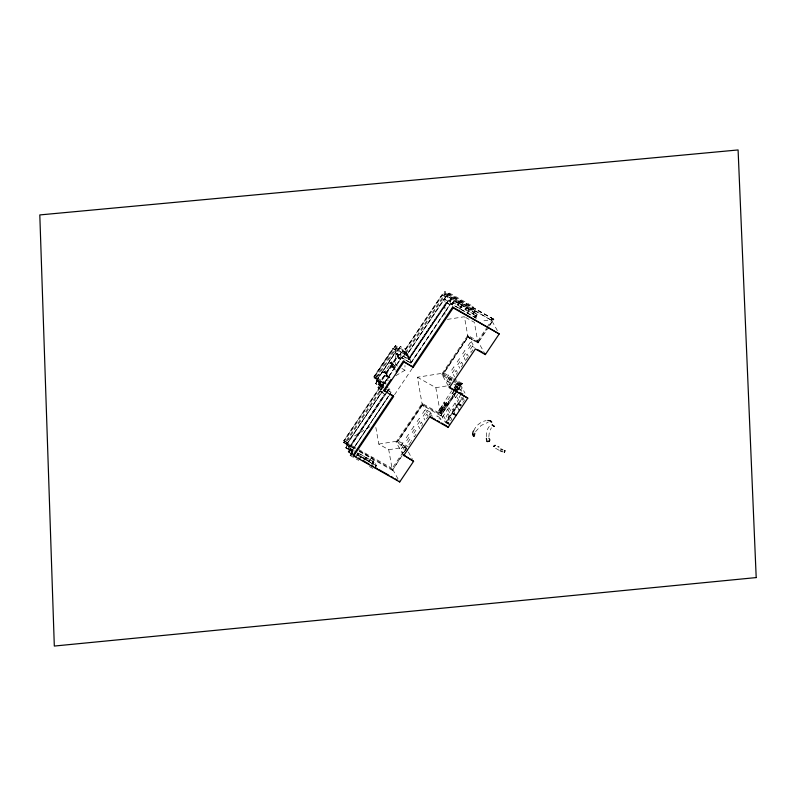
<?xml version="1.0" encoding="UTF-8"?>
<svg xmlns="http://www.w3.org/2000/svg" width="796" height="796" viewBox="0 0 796 796"><rect width="100%" height="100%" fill="white"/><g stroke="black" fill="none" stroke-linecap="round" stroke-linejoin="round"><path stroke-width="0.6" stroke-dasharray="3.98 2.98" d="M450.188 300.599L450.158 301.336L449.591 300.381L451.839 297.266L475.461 310.738L473.093 314.271L472.665 313.594L474.356 311.176L473.322 313.027M452.188 304.191L452.158 304.918L451.601 303.973L453.849 300.848L477.471 314.33L475.252 317.514L451.601 303.973M457.869 304.948L459.7 302.888L459.431 303.435M473.7 313.893L473.769 314.211M475.71 317.465L475.66 318.241M458.466 305.863L457.411 304.977L459.113 302.56M465.56 309.823L465.093 309.316L466.784 306.898M486.296 436.686C486.406 432.686 486.953 427.591 490.734 425.333M488.853 436.765L489.321 432.248L491.381 427.75M349.354 451.611L350.807 449.601M358.369 454.009L357.225 455.421M350.14 449.282L348.688 451.302M349.265 451.63L350.907 449.043L351.275 449.81M351.275 455.222L352.369 453.471M450.655 300.858L450.725 301.694L450.317 300.958L452.009 298.54M466.148 309.843L466.098 310.34L465.67 309.644L467.371 307.226L466.038 309.405M452.048 298.619L450.725 300.689M453.471 301.873L452.138 303.943M459.143 302.629L457.859 304.659M461.153 306.221L459.819 308.291M466.824 306.967L466.526 307.445M473.71 314.51L473.113 313.684M452.775 305.137L452.317 304.55L454.019 302.132M373.155 462.227L372.06 463.62M467.61 313.226L469.371 310.808L468.078 312.957M459.839 309.266L459.919 308.928M352.14 452.874L350.728 454.904M357.693 453.63L357.275 454.287M365.971 458.237L364.946 459.64M373.652 462.575L372.797 463.75M375.662 466.167L375.394 466.675M473.729 430.696C475.918 425.631 480.665 421.512 486.177 420.606M364.22 459.64L365.454 458.008M375.652 383.652L378.05 379.423L375.652 383.652L380.538 386.418L383.742 385.543M381.881 390.01L377.851 387.572L380.359 383.563L383.175 385.165M383.881 393.592L379.851 391.164L382.369 387.155L391.244 392.338L389.244 395.413M345.852 447.879L347.862 444.327L345.852 447.879L352.27 451.511M352.449 454.446L348.071 451.839L350.18 448.476L356.678 452.138M352.32 452.307L350.18 455.611L352.18 452.058M369.374 461.173L371.384 457.62L369.374 461.173L357.613 454.526M372.637 463.451L373.692 461.77L357.752 452.755M475.57 431.661L481.142 425.442L488.187 422.308M377.971 387.801L380.359 383.563M379.971 391.383L382.369 387.155M348.17 452.029L350.32 448.715M356.27 455.501L357.892 453.004L358.23 453.79M356.857 455.829L358.479 453.332L358.827 454.108M358.857 459.421L360.479 456.914L360.867 457.67M363.941 459.839L365.563 457.342L365.921 458.118M364.528 460.168L366.15 457.67L366.518 458.436M371.623 464.177L373.254 461.68L373.623 462.446M372.21 464.516L373.831 462.008M374.22 468.098L375.841 465.6M351.335 455.212L352.29 453.919M373.961 376.448L377.901 378.777L373.961 376.448L392.786 348.449L396.726 350.777L392.786 348.449M374.08 376.667L392.906 348.668M369.861 426.746L343.414 442.626L344.857 442.695L384.786 383.304L383.344 383.234L373.861 377.801L395.493 345.633L404.975 351.056L405.433 352.598L445.362 293.197L444.855 291.565L404.925 350.956L404.955 360.588M373.921 377.901L395.493 345.633L395.552 364.886L373.861 377.801L375.364 377.971L385.841 383.831M375.364 377.971L396.01 347.265L395.552 345.733M402.03 357.911L404.706 354.2L402.03 357.911L410.766 362.857L409.592 356.956L446.198 302.51L449.979 304.54L410.935 363.155L401.483 357.772L381.821 387.015L376.588 377.652L396.249 348.409L405.671 353.742L410.905 363.105L450.835 303.714L476.237 318.072M380.219 382.916L376.269 380.587L396.567 350.479M376.399 380.816L395.105 352.588L398.876 354.628L399.532 355.792L398.806 354.966M397.105 356.17L401.045 358.508L382.219 386.508L378.399 384.398L397.105 356.17L400.885 358.21L401.532 359.374L400.806 358.548M378.399 384.398L397.224 356.399M379.981 383.065L380.667 383.772L380.05 382.627L398.876 354.628M343.802 440.646L347.752 442.974L343.802 440.646L380.418 386.199L383.602 385.284M445.66 296.818L406.448 355.125L405.264 349.225L441.88 294.779L445.82 297.107L441.88 294.779M343.932 440.865L380.538 386.418L375.533 383.433M441.999 294.998L405.393 349.454L406.617 355.424L446.516 295.983L471.919 310.34M343.414 442.626L383.294 383.135L388.458 380.06M381.98 386.558L382.707 387.383L382.06 386.219L400.885 358.21M352.25 453.412L346.081 442.377L386.02 382.985L376.588 377.652M405.671 353.742L445.611 294.351L491.649 320.38L498.157 332.022M385.891 393.841L350.061 447.113L346.24 445.004L382.14 391.294M346.24 445.004L382.16 391.582M474.227 314.48L448.835 300.122L408.905 359.513L448.138 301.246L444.188 298.918L407.701 353.593L408.925 359.563L399.473 354.19L379.821 383.423L384.408 386.06M382.219 391.712L346.996 444.009L355.573 448.854M348.25 448.596L384.737 393.92L348.25 448.596L352.071 450.705L388.567 396.418M446.198 302.51L409.711 357.175L410.935 363.155M350.061 447.113L385.115 394.438M385.781 393.453L389.105 388.508L386.249 386.896M402.696 350.608L407.701 353.593L402.696 350.608L400.02 354.329L408.766 359.275L447.969 300.958M387.174 391.831L349.315 448.148L353.563 450.556M387.871 390.806L389.244 388.756L391.244 392.338L387.393 390.189M386.567 392.826L389.274 388.806L387.135 389.383M352.071 450.705L388.448 396.05M389.115 395.065L391.115 392.1M410.766 362.857L449.979 304.54M351.315 451.74L389.871 394.388M394.508 394.816L412.467 368.1M403.164 454.824L396.06 442.128L422.109 403.383L440.556 413.811L445.362 422.417L459.431 401.492L456.486 396.219M448.287 385.811L441.77 374.15L467.809 335.405L477.769 341.036L484.863 353.732M404.537 451.451L407.244 447.432L397.294 441.81L422.348 404.537L441.292 415.124M452.218 379.045L442.994 373.831L468.048 336.559L478.008 342.18L478.028 342.947L488.844 326.858M397.294 441.81L422.348 404.537M442.994 373.831L468.048 336.559M398.05 478.993L392.13 468.406L406.02 447.75L396.06 442.128M477.769 341.036L486.366 328.25M487.023 327.265L491.649 320.38M403.383 453.103L406.219 448.874L404.925 446.576L402.089 450.795L403.094 452.606M411.114 441.591L408.845 444.964L407.562 442.666L410.398 438.437L411.681 440.745M416.029 434.278L414.328 436.805L413.044 434.507L415.88 430.288L416.885 432.089M421.502 426.149L422.636 424.457M426.387 418.875L428.089 416.348M456.327 374.349L457.461 372.657M461.222 367.055L462.924 364.518M466.138 359.742L467.839 357.215M359.334 451.551L392.398 470.317L401.831 455.481M478.008 342.18L486.903 328.937M489.649 324.868L493.828 319.256L444.855 291.565L444.924 314.898M401.99 455.859L392.398 470.317L388.727 449.72L378.777 444.088L375.593 425.999M489.52 325.853L493.828 319.256L481.67 321.186M447.77 403.781C443.511 401.522 450.417 403.831 446.496 405.681L445.561 403.532L443.899 402.458L451.74 390.786M438.427 410.945L439.462 409.403L441.014 410.268L442.098 412.219L441.054 413.761L439.511 412.895L438.427 410.945L439.969 411.821L441.054 413.761M439.681 409.781L444.069 403.244L445.621 404.119L441.223 410.656L439.581 409.612L444.009 402.657M458.128 385.194L457.043 383.254L458.078 381.702L459.63 382.577L460.715 384.528L459.68 386.07L457.989 384.956L454.227 390.557M454.019 388.14L457.163 383.463M454.118 388.299L457.252 383.632L458.804 384.508L454.407 391.045M454.019 390.189L458.028 384.07L458.566 385.025L456.048 388.756M453.949 390.687L440.417 411.094L441.959 411.97L453.859 394.279L452.307 393.403L453.999 394.527L455.282 392.607M439.969 411.821L441.014 410.268M459.63 382.577L458.586 384.13L459.68 386.07M439.511 412.895L440.556 411.343L439.462 409.403M441.133 410.487L446.228 402.905M452.446 393.652L453.74 391.731M454.317 390.876L459.173 383.652L458.078 381.702M455.571 391.065L459.332 385.463L457.79 384.587M440.556 413.811L454.954 392.388M455.611 391.413L460.207 384.577L454.068 381.095M455.143 392.358L459.541 385.821M456.625 391.423L440.815 415.721L455.69 393.602M457.312 390.398L462.396 383.453L453.939 384.786M453.223 378.339L443.949 373.025L417.393 377.234L422.318 405.194L440.815 415.721L456.984 391.493M457.66 390.488L462.396 383.453M458.397 389.582L462.446 383.553L454.198 378.816M442.417 417.144L448.894 407.512L447.103 404.079M455.511 397.672L457.74 394.358M462.078 387.911L460.874 389.702L463.232 393.911M461.013 394.388L459.143 397.164L460.237 399.124L461.481 397.264M448.755 424.059L446.626 423.323L445.979 422.159L462.755 397.204M464.287 395.463L446.138 422.447L450.048 424.706M463.113 402.219L464.357 400.368M402.826 350.827L400.02 354.329M449.73 300.629L451.839 297.266M451.74 304.221L453.849 300.848M459.421 308.559L461.113 306.142M473.152 306.599L470.933 309.783L447.282 296.241L449.531 293.117L473.043 306.41L470.794 309.535M474.665 317.186L476.366 314.768L476.098 315.306M400.388 346.469L397.871 350.479L400.388 346.469L405.264 349.225M475.113 317.266L477.361 314.141M459.372 303.465L458.367 305.067M466.456 307.465L465.451 309.067M476.038 315.335L475.033 316.937M450.138 300.361L451.402 298.221M473.65 313.654L474.923 311.525M475.66 317.236L476.953 315.097M375.603 466.048L375.254 465.272M373.981 462.884L373.692 461.77M452.685 304.311L454.058 302.152M460.367 308.649L461.7 306.47L459.998 308.888L460.416 309.624M467.451 312.659L468.824 310.5L467.093 312.898L467.501 313.634M473.023 313.355L475.461 310.738M350.668 449.501L350.18 448.476M395.692 375.752L404.985 370.22L404.965 365.404M375.961 466.476L375.702 465.352L357.593 455.113M493.888 319.355L445.362 293.197L490.923 319.962L493.888 319.355L444.914 291.664M447.372 319.415L464.406 316.718L468.018 337.215L478.028 342.947L474.366 322.34L465.401 317.276M417.393 377.234L435.84 387.662L449.113 385.553M378.777 444.088L398.249 441.004L408.249 446.725M388.727 449.72L408.199 446.626M490.923 319.962L492.883 320.062M453.412 413.631L454.715 413.97M396.189 353.404L398.667 354.837M398.159 356.966L400.677 358.429M377.334 381.384L379.841 382.846M379.772 384.229L383.175 386.687L382.448 385.951M379.364 384.995L381.851 386.428M396.269 354.429L395.662 354.031L399.065 356.489L398.557 356.051M398.279 358.011L397.692 357.603L401.065 360.071L400.547 359.623M390.677 362.747L390.06 362.359L392.975 363.941M392.677 366.339L392.1 365.931L395.473 368.399L394.955 367.941M378.379 381.035L377.772 380.647L381.175 383.095L380.687 382.697M382.319 385.732L379.782 384.249M458.884 405.184L458.347 404.298L461.302 406M453.213 413.621L452.675 412.736L455.62 414.437M447.143 422.646L446.606 421.761L449.561 423.462M398.199 355.533L396.388 354.459M400.209 359.125L398.358 358.031M392.607 363.862L390.786 362.777M392.139 364.558L389.592 363.056L392.995 365.503L392.269 364.777M394.607 367.444L392.736 366.339M394.1 368.13L391.632 366.677L395.005 369.095L394.279 368.269M386.418 372.986L383.951 371.533L387.324 373.951L386.597 373.125M385.99 373.692L383.453 372.19L386.368 373.772L388.209 377.065M388.418 376.568L385.951 375.125L389.324 377.533L388.587 376.787M388 377.284L385.483 375.762L388.856 378.229L388.1 377.463M380.309 382.15L378.458 381.055M459.471 404.467L461.113 404.975M499.022 450.218L494.615 447.73M448.745 423.034L447.272 422.278M376.269 380.587L380.05 382.627M378.279 384.179L382.06 386.219M346.121 444.785L349.902 446.825M348.131 448.377L351.902 450.407M444.317 299.137L448.138 301.246M446.317 302.729L450.138 304.838M395.224 352.807L399.045 354.916M453.949 301.037L477.471 314.33M477.978 342.847L468.018 337.215L443.999 373.125M396.01 347.265L405.433 352.598M453.242 379.622L461.441 384.259M459.173 383.652L460.715 384.528M441.77 374.15L453.043 380.518M457.043 383.254L458.705 384.339M397.702 350.18L409.711 357.175L397.164 350.041L377.503 379.284L386.955 384.657M442.496 375.463L460.944 385.891M450.098 383.025L447.153 381.354L448.248 383.314L450.208 384.418M395.552 364.886L397.652 366.07M401.841 368.439L404.985 370.22M443.899 402.458L445.561 403.532M443.87 402.875L445.521 403.95M446.357 405.433L444.805 404.557L446.496 405.681M440.556 411.343L442.098 412.219M432.546 416.209L429.541 414.507L430.397 416.039M377.851 387.572L381.752 389.781M379.851 391.164L383.762 393.373M346.081 442.377L357.722 448.954M358.787 449.551L392.13 468.406M344.857 442.695L357.812 450.019M358.897 450.626L392.368 469.55M359.692 451.183L372.399 458.367M343.365 442.526L355.125 449.243M357.782 452.934L374.707 462.506M345.753 447.7L353.235 451.929M357.513 454.347L369.264 460.993M357.663 455.322L376.717 466.098L371.483 456.735M348.071 451.839L352.339 454.257M350.071 455.421L358.727 460.446M369.414 466.486L373.692 468.904M461.77 405.303L458.814 403.602L460.745 407.045M455.153 415.134L452.208 413.432L453.65 416.019M445.979 422.159L449.919 424.487M460.675 405.691L458.944 404.756M452.775 413.94L454.695 414.955M393.463 364.807L392.965 364.379M386.826 374.618L386.349 374.21M471.003 308.709L477.172 319.743M449.531 293.117L447.282 296.241M445.611 294.351L451.77 305.385M467.809 335.405L474.913 348.111M468.416 356.369L467.123 354.061L464.287 358.28L465.57 360.588M462.645 364.021L461.64 362.22L458.804 366.439L459.809 368.24M457.183 372.16L456.168 370.349L453.332 374.568L454.625 376.876M460.207 384.577L465.023 393.174M464.118 399.94L463.262 398.408L461.391 401.194L462.486 403.144M453.64 394.338L458.655 403.303M458.974 409.671L457.262 406.617L453.929 411.582L455.063 413.621M448.894 407.512L452.048 413.134M447.73 409.253L450.675 414.517M444.069 403.244L446.148 405.074L441.76 411.612L440.208 410.736L444.845 403.681L445.382 404.637L440.984 411.174L440.447 410.219M443.382 415.711L446.327 420.975M396.249 348.409L402.885 360.28M422.109 403.383L429.203 416.089M422.368 405.293L398.298 441.103M427.81 415.85L426.805 414.039L423.96 418.258L424.974 420.069M392.816 363.643L391.731 361.712L385.125 371.543L386.199 373.483M393.035 363.862L394.876 367.155M394.328 368.498L395.244 370.15M422.358 423.96L421.353 422.149L418.507 426.367L419.8 428.676M389.105 376.279L390.02 377.921M406.02 447.75L407.791 450.924M408.388 451.989L412.527 459.392M368.16 461.252L368.568 461.988M407.582 353.374L408.766 359.275M435.84 387.662L440.765 415.621M402.895 442.755L400.209 446.765L401.303 448.725L404 444.715L402.895 442.755M408.368 434.626L405.671 438.636L406.766 440.596L409.462 436.586L408.368 434.626M413.85 426.467L411.154 430.477L412.248 432.437L414.945 428.427L413.85 426.467M419.323 418.338L416.626 422.348L417.721 424.308L420.417 420.288L419.323 418.338M424.775 410.229L422.079 414.238L423.173 416.189L425.87 412.179L424.775 410.229M448.437 375.025L445.74 379.035L446.835 380.995L449.531 376.986L448.437 375.025M453.889 366.916L451.193 370.926L452.287 372.886L454.984 368.876L453.889 366.916M459.352 358.787L456.655 362.797L457.75 364.757L460.446 360.747L459.352 358.787M464.834 350.628L462.138 354.638L463.242 356.598L465.929 352.588L464.834 350.628M470.307 342.489L467.61 346.499L468.705 348.459L471.401 344.449L470.307 342.489M450.715 378.458L447.879 382.687L449.173 384.985L452.009 380.767L450.715 378.458M472.595 345.932L469.749 350.15L471.043 352.449L473.879 348.23L472.595 345.932M447.979 413.771L446.108 416.557L447.203 418.507L449.073 415.721L447.979 413.771M455.014 403.114L451.601 408.209L452.715 410.199L456.138 405.114L455.014 403.114M450.606 417.243L448.735 420.029L449.83 421.98L451.69 419.203L450.606 417.243M459.62 388.388L456.566 386.667L457.66 388.617L460.715 390.348L459.62 388.388M430.377 412.228L427.402 410.547L428.497 412.497L431.472 414.179L430.377 412.228M439.939 417.631L436.855 415.89L437.939 417.84L441.034 419.591L439.939 417.631"/><path stroke-width="1.19" d="M473.69 430.825C471.381 432.357 474.068 440.815 474.804 433.243M473.859 436.218L472.754 433.77M413.592 461.302L403.164 454.824L413.592 461.302L399.701 481.958L353.653 455.929L393.592 396.527L383.692 390.358L390.945 379.573L391.413 380.418M412.776 366.449L452.705 307.047L453.183 307.903L413.243 367.294L403.343 361.115L396.169 371.792L396.637 372.637M384.16 391.204L403.821 361.961L403.343 361.115M353.653 455.929L353.185 455.073L393.115 395.682L391.025 394.498M403.632 455.67L429.681 416.935L448.128 427.362L467.789 398.119L448.864 386.846M467.789 398.119L449.342 387.692L475.381 348.956L485.341 354.588L499.221 333.932L452.705 307.047M489.391 441.392C483.391 441.531 492.555 442.327 488.943 438.278M489.998 420.785C492.833 424.507 492.266 419.88 487.739 420.507M502.754 449.859L500.744 449.043M502.336 451.621L500.127 450.725M498.873 446.984L497.978 446.586M453.183 307.903L499.221 333.932M477.899 349.792L482.874 352.608M459.879 392.637L462.416 393.781M403.821 361.961L413.243 367.294M383.692 390.358L385.781 391.542M430.228 416.666L435.352 419.562M437.402 420.726L439.452 421.88M441.501 423.034L446.626 425.94M353.185 455.073L356.359 456.874M358.479 458.068L360.588 459.262M362.707 460.466L369.055 464.048M371.175 465.252L373.294 466.446M375.404 467.64L377.523 468.834M378.578 469.431L388.906 475.272M390.975 476.436L393.035 477.61M395.105 478.774L397.164 479.938M484.863 353.732L485.341 354.588M458.974 409.671L459.451 410.527M455.63 414.636L456.108 415.492M447.65 426.517L448.128 427.362M393.115 395.682L393.592 396.527M399.234 481.112L399.701 481.958M486.386 438.337L486.853 441.511M504.375 452.118L504.833 450.626L504.375 452.118M493.699 446.427L495.022 445.382L493.699 446.427M492.226 424.984L494.207 426.367L492.226 424.984M756.2 577.578L54.317 646.053L39.8 214.93L738.091 149.946L756.2 577.578"/></g></svg>
